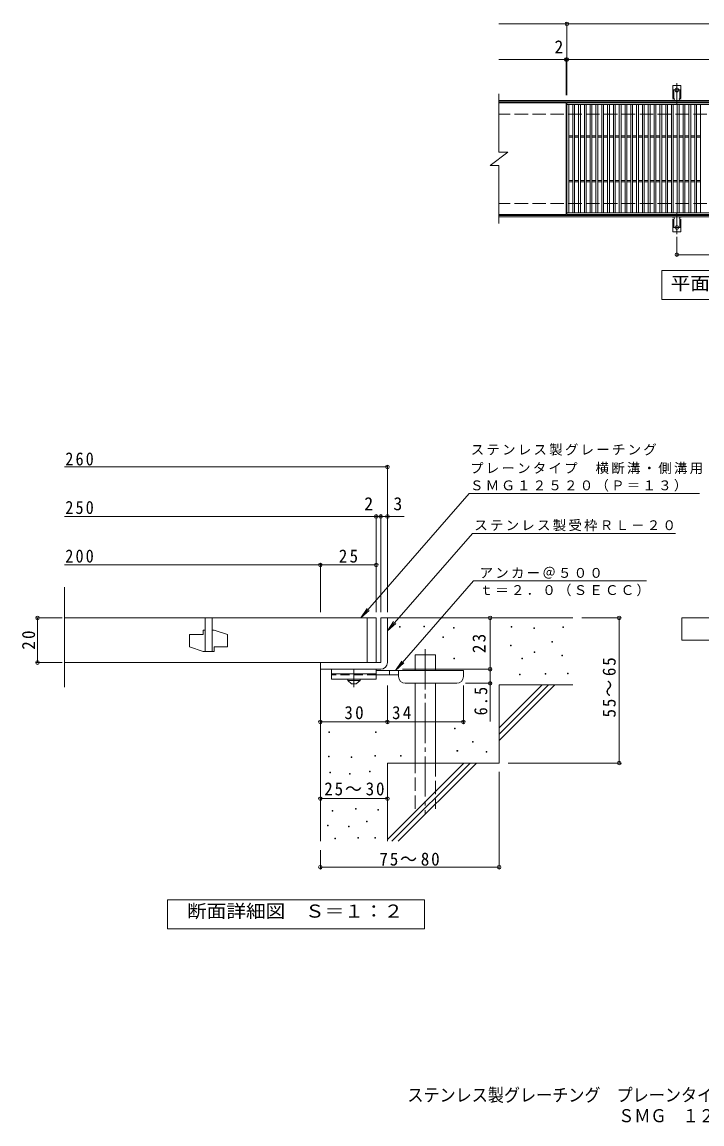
# Model space of a CAD drawing. Units: millimetres, scale not verified, with parts at other scales. Extents: x -1707 to 1579, y -1369 to 1129.
# Drawn here: x -1707 to -186, y -1369 to 1098 of the extents above; entities that cross this region are included whole.
import ezdxf
from ezdxf.enums import TextEntityAlignment as Align

# ---------------------------------------------------------------- set-up
doc = ezdxf.new("R2010")
doc.units = ezdxf.units.MM
doc.header["$LTSCALE"] = 10
doc.header["$PDMODE"] = 32
doc.header["$PDSIZE"] = 8
for name, pattern in [('CHAIN1', [8, 5, -1, 1, -1]), ('CHAIN2', [12, 9, -1, 1, -1]), ('DASHED2', [3, 2, -1]), ('DASHED3', [4, 3, -1])]:
    doc.linetypes.add(name, pattern=pattern)
for name, color, linetype, lineweight in [('C-1', 2, 'Continuous', 9), ('C-2', 3, 'Continuous', 9), ('C-4', 7, 'Continuous', 9), ('C-5', 7, 'Continuous', 9), ('C-A', 3, 'Continuous', 9), ('D-0', 7, 'Continuous', 9), ('D-1', 2, 'Continuous', 9), ('D-2', 3, 'Continuous', 9), ('D-4', 7, 'Continuous', 9), ('D-5', 7, 'Continuous', 9), ('D-6', 6, 'Continuous', 9), ('D-9', 4, 'Continuous', 9)]:
    doc.layers.add(name, color=color, linetype=linetype, lineweight=lineweight)
doc.layers.add('F-5_F-5ﾚｲﾔ', color=2, linetype='Continuous')
doc.styles.add('ＭＳ ゴシック', font='')
doc.styles.get('ＭＳ ゴシック').set_extended_font_data('MS Gothic')

msp = doc.modelspace()

# ---------------------------------------------------------------- linework, layer by layer
at = {"layer": 'C-1'}
for p, q in [((665.32, 922.16), (-639.68, 922.16)), ((665.32, 919.16), (-639.68, 919.16)), ((665.32, 665.16), (-639.68, 665.16)), ((665.32, 662.16), (-639.68, 662.16))]:
    msp.add_line(p, q, dxfattribs=at)
at = {"layer": 'C-1', "linetype": 'DASHED3'}
for p, q in [((665.32, 892.16), (-639.68, 892.16)), ((665.32, 692.16), (-639.68, 692.16))]:
    msp.add_line(p, q, dxfattribs=at)
at = {"layer": 'C-2'}
for p, q in [((-639.68, 937.16), (-639.68, 807.16)), ((-489.68, 917.16), (-639.68, 917.16)), ((-489.68, 917.16), (-489.68, 667.16)), ((-487.68, 913.16), (504.32, 913.16)), ((-483.67, 671.16), (-483.67, 913.16)), ((-474.67, 671.16), (-474.67, 913.16)), ((-470.67, 671.16), (-470.67, 913.16)), ((-461.68, 671.16), (-461.68, 913.16)), ((-457.68, 671.16), (-457.68, 913.16)), ((-448.68, 671.16), (-448.68, 913.16)), ((-444.68, 671.16), (-444.68, 913.16)), ((-435.67, 671.16), (-435.67, 913.16)), ((-431.67, 671.16), (-431.67, 913.16)), ((-422.68, 671.16), (-422.68, 913.16)), ((-418.68, 671.16), (-418.68, 913.16)), ((-409.68, 671.16), (-409.68, 913.16)), ((-405.68, 671.16), (-405.68, 913.16)), ((-396.68, 671.16), (-396.68, 913.16)), ((-392.68, 671.16), (-392.68, 913.16)), ((-383.67, 671.16), (-383.67, 913.16)), ((-379.68, 671.16), (-379.68, 913.16)), ((-370.67, 671.16), (-370.67, 913.16)), ((-366.68, 671.16), (-366.68, 913.16)), ((-357.67, 671.16), (-357.67, 913.16)), ((-353.68, 671.16), (-353.68, 913.16)), ((-344.68, 671.16), (-344.68, 913.16)), ((-340.68, 671.16), (-340.68, 913.16)), ((-331.68, 671.16), (-331.68, 913.16)), ((-327.68, 671.16), (-327.68, 913.16)), ((-318.67, 671.16), (-318.67, 913.16)), ((-314.68, 671.16), (-314.68, 913.16)), ((-305.68, 671.16), (-305.68, 913.16)), ((-301.67, 671.16), (-301.67, 913.16)), ((-292.68, 671.16), (-292.68, 913.16)), ((-288.67, 671.16), (-288.67, 913.16)), ((-279.68, 671.16), (-279.68, 913.16)), ((-275.67, 671.16), (-275.67, 913.16)), ((-266.68, 671.16), (-266.68, 913.16)), ((-262.68, 671.16), (-262.68, 913.16)), ((-253.67, 671.16), (-253.67, 913.16)), ((-249.67, 671.16), (-249.67, 913.16)), ((-240.67, 671.16), (-240.67, 913.16)), ((-236.67, 671.16), (-236.67, 913.16)), ((-227.68, 671.16), (-227.68, 913.16)), ((-223.67, 671.16), (-223.67, 913.16)), ((-214.68, 671.16), (-214.68, 913.16)), ((-210.68, 671.16), (-210.68, 913.16)), ((-201.67, 671.16), (-201.67, 913.16)), ((-197.67, 671.16), (-197.67, 913.16)), ((-188.68, 671.16), (-188.68, 913.16)), ((-483.67, 843.66), (-474.67, 843.66)), ((-483.67, 840.66), (-474.67, 840.66)), ((-470.67, 843.66), (-461.68, 843.66)), ((-470.67, 840.66), (-461.68, 840.66)), ((-457.68, 843.66), (-448.68, 843.66)), ((-457.68, 840.66), (-448.68, 840.66)), ((-444.68, 843.66), (-435.67, 843.66)), ((-444.68, 840.66), (-435.67, 840.66)), ((-431.67, 843.66), (-422.68, 843.66)), ((-431.67, 840.66), (-422.68, 840.66)), ((-418.68, 843.66), (-409.68, 843.66)), ((-418.68, 840.66), (-409.68, 840.66)), ((-405.68, 843.66), (-396.68, 843.66)), ((-405.68, 840.66), (-396.68, 840.66)), ((-392.68, 843.66), (-383.67, 843.66)), ((-392.68, 840.66), (-383.67, 840.66)), ((-379.68, 843.66), (-370.67, 843.66)), ((-379.68, 840.66), (-370.67, 840.66)), ((-366.68, 843.66), (-357.67, 843.66)), ((-366.68, 840.66), (-357.67, 840.66)), ((-353.68, 843.66), (-344.68, 843.66)), ((-353.68, 840.66), (-344.68, 840.66)), ((-340.68, 843.66), (-331.68, 843.66)), ((-340.68, 840.66), (-331.68, 840.66)), ((-327.68, 843.66), (-318.67, 843.66)), ((-327.68, 840.66), (-318.67, 840.66)), ((-314.68, 843.66), (-305.68, 843.66)), ((-314.68, 840.66), (-305.68, 840.66)), ((-301.67, 843.66), (-292.68, 843.66)), ((-301.67, 840.66), (-292.68, 840.66)), ((-288.67, 843.66), (-279.68, 843.66)), ((-288.67, 840.66), (-279.68, 840.66)), ((-275.67, 843.66), (-266.68, 843.66)), ((-275.67, 840.66), (-266.68, 840.66)), ((-262.68, 843.66), (-253.67, 843.66)), ((-262.68, 840.66), (-253.67, 840.66)), ((-249.67, 843.66), (-240.67, 843.66)), ((-249.67, 840.66), (-240.67, 840.66)), ((-236.67, 843.66), (-227.68, 843.66)), ((-236.67, 840.66), (-227.68, 840.66)), ((-223.67, 843.66), (-214.68, 843.66)), ((-223.67, 840.66), (-214.68, 840.66)), ((-210.68, 843.66), (-201.67, 843.66)), ((-210.68, 840.66), (-201.67, 840.66)), ((-197.67, 843.66), (-188.68, 843.66)), ((-197.67, 840.66), (-188.68, 840.66)), ((-659.67, 777.16), (-619.67, 807.16)), ((-639.68, 807.16), (-619.67, 807.16)), ((-659.67, 777.16), (-639.68, 777.16)), ((-639.68, 777.16), (-639.68, 647.16)), ((-483.67, 743.66), (-474.67, 743.66)), ((-483.67, 740.66), (-474.67, 740.66)), ((-470.67, 743.66), (-461.68, 743.66)), ((-470.67, 740.66), (-461.68, 740.66)), ((-457.68, 743.66), (-448.68, 743.66)), ((-457.68, 740.66), (-448.68, 740.66)), ((-444.68, 743.66), (-435.67, 743.66)), ((-444.68, 740.66), (-435.67, 740.66)), ((-431.67, 743.66), (-422.68, 743.66)), ((-431.67, 740.66), (-422.68, 740.66)), ((-418.68, 743.66), (-409.68, 743.66)), ((-418.68, 740.66), (-409.68, 740.66)), ((-405.68, 743.66), (-396.68, 743.66)), ((-405.68, 740.66), (-396.68, 740.66)), ((-392.68, 743.66), (-383.67, 743.66)), ((-392.68, 740.66), (-383.67, 740.66)), ((-379.68, 743.66), (-370.67, 743.66)), ((-379.68, 740.66), (-370.67, 740.66)), ((-366.68, 743.66), (-357.67, 743.66)), ((-366.68, 740.66), (-357.67, 740.66)), ((-353.68, 743.66), (-344.68, 743.66)), ((-353.68, 740.66), (-344.68, 740.66)), ((-340.68, 743.66), (-331.68, 743.66)), ((-340.68, 740.66), (-331.68, 740.66)), ((-327.68, 743.66), (-318.67, 743.66)), ((-327.68, 740.66), (-318.67, 740.66)), ((-314.68, 743.66), (-305.68, 743.66)), ((-314.68, 740.66), (-305.68, 740.66)), ((-301.67, 743.66), (-292.68, 743.66)), ((-301.67, 740.66), (-292.68, 740.66)), ((-288.67, 743.66), (-279.68, 743.66)), ((-288.67, 740.66), (-279.68, 740.66)), ((-275.67, 743.66), (-266.68, 743.66)), ((-275.67, 740.66), (-266.68, 740.66)), ((-262.68, 743.66), (-253.67, 743.66)), ((-262.68, 740.66), (-253.67, 740.66)), ((-249.67, 743.66), (-240.67, 743.66)), ((-249.67, 740.66), (-240.67, 740.66)), ((-236.67, 743.66), (-227.68, 743.66)), ((-236.67, 740.66), (-227.68, 740.66)), ((-223.67, 743.66), (-214.68, 743.66)), ((-223.67, 740.66), (-214.68, 740.66)), ((-210.68, 743.66), (-201.67, 743.66)), ((-210.68, 740.66), (-201.67, 740.66)), ((-197.67, 743.66), (-188.68, 743.66)), ((-197.67, 740.66), (-188.68, 740.66)), ((-489.68, 667.16), (-639.68, 667.16)), ((504.32, 671.16), (-487.68, 671.16)), ((504.32, 667.16), (-487.68, 667.16))]:
    msp.add_line(p, q, dxfattribs=at)
msp.add_lwpolyline([(-487.68, 667.16), (-487.68, 917.16), (504.32, 917.16)], dxfattribs=at)
at = {"layer": 'C-4'}
for p, q in [((-639.68, 1094.16), (665.32, 1094.16)), ((-487.68, 934.16), (-487.68, 1097.16)), ((-639.68, 1014.16), (665.32, 1014.16)), ((-489.68, 934.16), (-489.68, 1017.16)), ((-241.68, 617.44), (-241.68, 574.16)), ((-241.68, 577.16), (258.32, 577.16))]:
    msp.add_line(p, q, dxfattribs=at)
for p in [(-487.68, 1094.16), (-489.68, 1014.16), (-487.68, 1014.16), (-241.68, 577.16)]:
    msp.add_point(p, dxfattribs=at)
at = {"layer": 'C-5'}
msp.add_lwpolyline([(-275.68, 477.16), (-275.68, 542.16), (299.32, 542.16), (299.32, 477.16)], close=True, dxfattribs=at)
at = {"layer": 'C-A'}
for p, q in [((-250.43, 927.16), (-250.43, 956.16)), ((-232.93, 956.16), (-250.43, 956.16)), ((-232.93, 927.16), (-232.93, 956.16)), ((-250.43, 927.16), (-249.18, 927.16)), ((-249.68, 923.16), (-249.18, 923.16)), ((-232.93, 927.16), (-234.18, 927.16)), ((-234.18, 923.16), (-233.67, 923.16)), ((-250.43, 657.16), (-249.18, 657.16)), ((-250.43, 657.16), (-250.43, 628.16)), ((-249.68, 661.16), (-249.18, 661.16)), ((-234.18, 661.16), (-233.67, 661.16)), ((-232.93, 657.16), (-234.18, 657.16)), ((-232.93, 657.16), (-232.93, 628.16)), ((-232.93, 628.16), (-250.43, 628.16))]:
    msp.add_line(p, q, dxfattribs=at)
at = {"layer": 'C-A', "linetype": 'DASHED2'}
for p, q in [((-248.43, 927.02), (-248.43, 956.16)), ((-234.93, 927.02), (-234.93, 956.16)), ((-248.43, 657.31), (-248.43, 628.16)), ((-234.93, 657.31), (-234.93, 628.16))]:
    msp.add_line(p, q, dxfattribs=at)
at = {"layer": 'C-A', "color": 7, "linetype": 'CHAIN2'}
for p, q in [((-247.45, 946.16), (-235.9, 946.16)), ((-241.68, 913.69), (-241.68, 961.09)), ((-241.68, 670.63), (-241.68, 623.23)), ((-247.45, 638.16), (-235.9, 638.16))]:
    msp.add_line(p, q, dxfattribs=at)
at = {"layer": 'C-A'}
for centre in [(-241.68, 946.16), (-241.68, 638.16)]:
    msp.add_circle(centre, 4.25, dxfattribs=at)
for centre, start, end in [((-249.68, 921.16), 90.27596, 150.00047), ((-249.18, 925.16), 270, 90), ((-234.18, 925.16), 90, 269.8667), ((-233.68, 921.16), 29.99927, 89.75836), ((-249.68, 663.16), 209.99951, 269.72403), ((-249.18, 659.16), 270, 90), ((-234.18, 659.16), 90.13329, 270), ((-233.68, 663.16), 270.24162, 330.00072)]:
    msp.add_arc(centre, 2, start, end, dxfattribs=at)
at = {"layer": 'D-0'}
for points in [[(-862.24, -256.88), (-862.24, -255.38), (-860.74, -255.38), (-860.74, -256.88)], [(-808.1, -256.2), (-808.1, -254.7), (-806.6, -254.7), (-806.6, -256.2)], [(-741.78, -258.91), (-741.78, -257.41), (-740.28, -257.41), (-740.28, -258.91)], [(-612.52, -256.88), (-612.52, -255.38), (-611.02, -255.38), (-611.02, -256.88)], [(-561.76, -259.59), (-561.76, -258.09), (-560.26, -258.09), (-560.26, -259.59)], [(-496.8, -257.56), (-496.8, -256.06), (-495.3, -256.06), (-495.3, -257.56)], [(-765.46, -279.89), (-765.46, -278.39), (-763.96, -278.39), (-763.96, -279.89)], [(-521.16, -290.04), (-521.16, -288.54), (-519.66, -288.54), (-519.66, -290.04)], [(-613.87, -298.84), (-613.87, -297.34), (-612.37, -297.34), (-612.37, -298.84)], [(-561.09, -313.73), (-561.09, -312.23), (-559.59, -312.23), (-559.59, -313.73)], [(-498.83, -321.17), (-498.83, -319.67), (-497.33, -319.67), (-497.33, -321.17)], [(-741.1, -327.94), (-741.1, -326.44), (-739.6, -326.44), (-739.6, -327.94)], [(-588.83, -327.94), (-588.83, -326.44), (-587.33, -326.44), (-587.33, -327.94)], [(-593.57, -363.13), (-593.57, -361.63), (-592.07, -361.63), (-592.07, -363.13)], [(-536.05, -361.78), (-536.05, -360.28), (-534.55, -360.28), (-534.55, -361.78)], [(-486.64, -361.1), (-486.64, -359.6), (-485.14, -359.6), (-485.14, -361.1)], [(-1020.39, -492.47), (-1020.39, -490.97), (-1018.89, -490.97), (-1018.89, -492.47)], [(-915.7, -492.47), (-915.7, -490.97), (-914.2, -490.97), (-914.2, -492.47)], [(-739.07, -484.27), (-739.07, -482.77), (-737.57, -482.77), (-737.57, -484.27)], [(-699.14, -514.05), (-699.14, -512.54), (-697.64, -512.54), (-697.64, -514.05)], [(-733.66, -534.35), (-733.66, -532.85), (-732.16, -532.85), (-732.16, -534.35)], [(-668.69, -536.38), (-668.69, -534.88), (-667.19, -534.88), (-667.19, -536.38)], [(-1021.15, -546.91), (-1021.15, -545.41), (-1019.65, -545.41), (-1019.65, -546.91)], [(-970.52, -548.43), (-970.52, -546.93), (-969.02, -546.93), (-969.02, -548.43)], [(-917.6, -545.39), (-917.6, -543.89), (-916.1, -543.89), (-916.1, -545.39)], [(-860.2, -545.87), (-860.2, -544.36), (-858.7, -544.36), (-858.7, -545.87)], [(-1018.1, -583.07), (-1018.1, -581.57), (-1016.6, -581.57), (-1016.6, -583.07)], [(-973.94, -586.12), (-973.94, -584.62), (-972.44, -584.62), (-972.44, -586.12)], [(-929.79, -580.79), (-929.79, -579.29), (-928.29, -579.29), (-928.29, -580.79)], [(-961, -664.54), (-961, -663.04), (-959.5, -663.04), (-959.5, -664.54)], [(-911.13, -666.44), (-911.13, -664.94), (-909.63, -664.94), (-909.63, -666.44)], [(-1012.77, -668.34), (-1012.77, -666.84), (-1011.27, -666.84), (-1011.27, -668.34)], [(-1023.43, -701.84), (-1023.43, -700.34), (-1021.93, -700.34), (-1021.93, -701.84)], [(-976.23, -704.13), (-976.23, -702.63), (-974.73, -702.63), (-974.73, -704.13)], [(-935.88, -692.33), (-935.88, -690.83), (-934.38, -690.83), (-934.38, -692.33)], [(-1007.06, -730.39), (-1007.06, -728.89), (-1005.56, -728.89), (-1005.56, -730.39)], [(-955.29, -728.87), (-955.29, -727.37), (-953.79, -727.37), (-953.79, -728.87)], [(-917.22, -728.87), (-917.22, -727.37), (-915.72, -727.37), (-915.72, -728.87)]]:
    msp.add_lwpolyline(points, close=True, dxfattribs=at)
at = {"layer": 'D-1'}
for p, q in [((-904.36, -235.93), (-904.36, -335.93)), ((-904.36, -235.93), (-889.36, -235.93)), ((-889.36, -335.93), (-889.36, -235.93)), ((-904.36, -335.93), (-1039.36, -335.93)), ((-1039.36, -350.93), (-1039.36, -335.93)), ((-1039.36, -350.93), (-909.36, -350.93)), ((-909.36, -350.93), (-904.36, -350.93))]:
    msp.add_line(p, q, dxfattribs=at)
msp.add_arc((-904.36, -335.93), 15, 270, 0, dxfattribs=at)
at = {"layer": 'D-2'}
for p, q in [((-1612.03, -391.18), (-1612.03, -167.23)), ((-914.36, -235.93), (-1612.03, -235.93)), ((-1296.86, -235.93), (-1296.86, -310.93)), ((-1281.86, -235.93), (-1281.86, -310.93)), ((-934.36, -335.93), (-934.36, -235.93)), ((-914.36, -235.93), (-914.36, -335.93)), ((-1301.86, -263.43), (-1301.86, -273.43)), ((-1296.86, -263.43), (-1301.86, -263.43)), ((-1276.86, -263.43), (-1281.86, -263.43)), ((-1331.86, -273.43), (-1331.86, -300.93)), ((-1331.86, -273.43), (-1301.86, -273.43)), ((-1276.86, -300.93), (-1246.86, -300.93)), ((-1612.03, -335.93), (-914.36, -335.93))]:
    msp.add_line(p, q, dxfattribs=at)
for points in [[(-1276.86, -263.43), (-1246.86, -273.43), (-1246.86, -300.93)], [(-1276.86, -300.93), (-1276.86, -310.93), (-1301.86, -310.93), (-1331.86, -300.93)]]:
    msp.add_lwpolyline(points, dxfattribs=at)
at = {"layer": 'D-4'}
for p, q in [((-1612.03, 101.93), (-889.36, 101.93)), ((-889.36, -222.98), (-889.36, 104.93)), ((-1612.03, -8.76), (-914.36, -8.76)), ((-914.36, -222.98), (-914.36, -5.76)), ((-914.36, -8.76), (-909.36, -8.76)), ((-909.36, -8.76), (-851.7, -8.76)), ((-904.36, -222.98), (-904.36, -5.76)), ((-1612.03, -117.51), (-1039.36, -117.51)), ((-1039.36, -222.98), (-1039.36, -114.51)), ((-1039.36, -117.51), (-914.36, -117.51)), ((-1617.38, -235.93), (-1675.43, -235.93)), ((-1672.43, -335.93), (-1672.43, -235.93)), ((-659.4, -350.93), (-659.4, -235.93)), ((-367.6, -235.93), (-454.36, -235.93)), ((-370.6, -235.93), (-370.6, -560.93)), ((-1617.38, -335.93), (-1675.43, -335.93)), ((-855.35, -350.93), (-656.4, -350.93)), ((-659.4, -350.93), (-659.4, -467.68)), ((-889.36, -472.03), (-889.36, -387.43)), ((-719.36, -472.03), (-719.36, -387.43)), ((-656.4, -382.43), (-714.36, -382.43)), ((-367.6, -560.93), (-619.36, -560.93)), ((-639.36, -797.28), (-639.36, -580.93)), ((-1039.36, -640.69), (-889.36, -640.69)), ((-1039.36, -797.28), (-1039.36, -755.93)), ((-1039.36, -794.28), (-639.36, -794.28))]:
    msp.add_line(p, q, dxfattribs=at)
msp.add_lwpolyline([(-1039.36, -469.03), (-889.36, -469.03), (-719.36, -469.03)], dxfattribs=at)
for p in [(-889.36, 101.93), (-914.36, -8.76), (-904.36, -8.76), (-889.36, -8.76), (-1039.36, -117.51), (-914.36, -117.51), (-1672.43, -235.93), (-659.4, -235.93), (-370.6, -235.93), (-1672.43, -335.93), (-659.4, -350.93), (-659.4, -382.43), (-1039.36, -469.03), (-889.36, -469.03), (-719.36, -469.03), (-370.6, -560.93), (-1039.36, -640.69), (-889.36, -640.69), (-1039.36, -794.28), (-639.36, -794.28)]:
    msp.add_point(p, dxfattribs=at)
at = {"layer": 'D-5'}
for p, q in [((-706.1, 42.68), (-190.86, 42.68)), ((-699.27, -46.69), (-244.68, -46.69)), ((-696.7, -152.88), (-871.24, -353.43)), ((-696.7, -152.88), (-309.32, -152.88)), ((-948.6, -235.93), (-929.87, -219.38)), ((-889.36, -265.1), (-875.55, -244.26)), ((-871.24, -353.43), (-857.43, -332.59)), ((-871.24, -353.43), (-852.51, -336.88))]:
    msp.add_line(p, q, dxfattribs=at)
for points in [[(-706.1, 42.68), (-948.6, -235.93), (-934.79, -215.09)], [(-699.27, -46.69), (-889.36, -265.1), (-870.63, -248.54)]]:
    msp.add_lwpolyline(points, dxfattribs=at)
for points in [[(-230.44, -285.93), (-230.44, -235.93), (-5.44, -235.93), (-5.44, -285.93)], [(-1381.36, -931.87), (-1381.36, -866.87), (-806.36, -866.87), (-806.36, -931.87)]]:
    msp.add_lwpolyline(points, close=True, dxfattribs=at)
at = {"layer": 'D-6'}
for p, q in [((-889.36, -235.93), (-474.36, -235.93)), ((-827.07, -353.43), (-827.07, -318.43)), ((-827.07, -318.43), (-782.07, -318.43)), ((-782.07, -353.43), (-782.07, -318.43)), ((-1039.36, -350.93), (-1039.36, -735.93)), ((-827.07, -560.93), (-827.07, -382.43)), ((-782.07, -560.93), (-782.07, -382.43)), ((-639.36, -481.94), (-543.35, -385.93)), ((-639.36, -385.93), (-474.36, -385.93)), ((-639.36, -496.08), (-529.21, -385.93)), ((-639.36, -385.93), (-639.36, -560.93)), ((-639.36, -510.22), (-515.07, -385.93)), ((-889.36, -560.93), (-889.36, -735.93)), ((-889.36, -560.93), (-639.36, -560.93)), ((-889.36, -731.94), (-718.35, -560.93)), ((-879.21, -735.93), (-704.21, -560.93)), ((-865.07, -735.93), (-690.07, -560.93))]:
    msp.add_line(p, q, dxfattribs=at)
at = {"layer": 'D-6', "linetype": 'CHAIN2'}
msp.add_line((-804.57, -306.12), (-804.57, -674.26), dxfattribs=at)
at = {"layer": 'D-6', "linetype": 'DASHED3'}
for p, q in [((-827.07, -663.43), (-827.07, -560.93)), ((-782.07, -560.93), (-782.07, -663.43))]:
    msp.add_line(p, q, dxfattribs=at)
at = {"layer": 'D-9', "color": 3}
for p, q in [((-1014.36, -350.93), (-1014.36, -373.43)), ((-914.36, -350.93), (-1014.36, -350.93)), ((-914.36, -360.93), (-1014.36, -360.93)), ((-914.36, -350.93), (-914.36, -373.43)), ((-914.36, -373.43), (-1014.36, -373.43))]:
    msp.add_line(p, q, dxfattribs=at)
at = {"layer": 'D-9', "color": 3, "linetype": 'DASHED2'}
msp.add_line((-914.36, -363.43), (-1014.36, -363.43), dxfattribs=at)
at = {"layer": 'D-9', "linetype": 'CHAIN1'}
msp.add_line((-964.36, -391.17), (-964.36, -350.93), dxfattribs=at)
at = {"layer": 'D-9'}
for p, q in [((-719.36, -353.43), (-914.36, -353.43)), ((-864.33, -363.43), (-914.36, -363.43)), ((-884.36, -363.43), (-884.36, -353.43)), ((-864.36, -367.43), (-864.36, -353.43)), ((-719.36, -367.43), (-719.36, -353.43)), ((-849.36, -382.43), (-734.36, -382.43))]:
    msp.add_line(p, q, dxfattribs=at)
at = {"layer": 'D-9', "color": 2}
for p, q in [((-978.11, -375.93), (-978.11, -373.43)), ((-978.11, -375.93), (-969.36, -383.43)), ((-978.11, -375.93), (-950.61, -375.93)), ((-969.36, -383.43), (-959.36, -383.43)), ((-959.36, -383.43), (-950.61, -375.93)), ((-950.61, -375.93), (-950.61, -373.43))]:
    msp.add_line(p, q, dxfattribs=at)
at = {"layer": 'D-9'}
for centre, start, end in [((-849.36, -367.43), 180, 270), ((-734.36, -367.43), 270, 0)]:
    msp.add_arc(centre, 15, start, end, dxfattribs=at)

# ---------------------------------------------------------------- texts
at = {"layer": 'C-4', "color": 2, "style": 'ＭＳ ゴシック'}
msp.add_text('2', height=29.33, dxfattribs=at).set_placement((-515.64, 1019.16), align=Align.BOTTOM_LEFT)
at = {"layer": 'C-5', "color": 2, "style": 'ＭＳ ゴシック', "width": 1.1}
msp.add_text('平面詳細図\u3000Ｓ＝１：１０', height=29.33, dxfattribs=at).set_placement((-255.68, 489.66), align=Align.BOTTOM_LEFT)
at = {"layer": 'D-4', "color": 2, "style": 'ＭＳ ゴシック'}
for s, p in [('2', (-941.2, -3.76)), ('3', (-876.06, -3.76))]:
    msp.add_text(s, height=29.33, dxfattribs=at).set_placement(p, align=Align.BOTTOM_LEFT)
at = {"layer": 'D-4', "color": 2, "char_height": 29.33, "attachment_point": 7, "style": 'ＭＳ ゴシック'}
for s, insert in [('\\T1.27;\\W0.9;260', (-1610.07, 104.99)), ('\\T1.27;\\W0.9;250', (-1610.07, -3.76)), ('\\T1.27;\\W0.9;200', (-1610.07, -112.51)), ('\\T1.27;\\W0.95;25', (-998.11, -112.51)), ('\\T1.27;\\W0.95;30', (-985.61, -463.03)), ('\\T1.27;\\W0.95;34', (-878.99, -463.03)), ('\\T1.22;\\W0.95;25～30', (-1030.61, -633.78)), ('\\T1.22;\\W0.95;75～80', (-907.23, -791.02))]:
    msp.add_mtext(s, dxfattribs=dict(at, insert=insert))
at = {"layer": 'D-4', "color": 2, "char_height": 29.33, "attachment_point": 7, "rotation": 90, "style": 'ＭＳ ゴシック'}
for s, insert in [('\\T1.27;\\W0.95;20', (-1677.43, -307.18)), ('\\T1.27;\\W0.95;23', (-669.4, -314.68)), ('\\T1.22;\\W0.95;55～65', (-378.21, -458.94)), ('\\T1.27;\\W0.9;6.5', (-665.4, -454.13))]:
    msp.add_mtext(s, dxfattribs=dict(at, insert=insert))
at = {"layer": 'D-5', "color": 2, "style": 'ＭＳ ゴシック', "width": 1.1}
msp.add_text('断面詳細図\u3000Ｓ＝１：２', height=29.33, dxfattribs=at).set_placement((-1337.93, -915.9), align=Align.BOTTOM_LEFT)
at = {"layer": 'D-5', "char_height": 21.99, "attachment_point": 7, "style": 'ＭＳ ゴシック'}
for s, insert in [('\\T1.17;ステンレス製グレーチング', (-702.79, 127.35)), ('\\T1.17;プレーンタイプ\u3000横断溝・側溝用', (-704.34, 85.7)), ('\\T1.17;ＳＭＧ１２５２０（Ｐ＝１３）', (-704.56, 46.89)), ('\\T1.17;ステンレス製受枠ＲＬ－２０', (-694.89, -41.93)), ('\\T1.17;アンカー＠５００', (-683.05, -148.22)), ('\\T1.17;ｔ＝２．０（ＳＥＣＣ）', (-683.05, -187.54))]:
    msp.add_mtext(s, dxfattribs=dict(at, insert=insert))
at = {"layer": 'F-5_F-5ﾚｲﾔ', "style": 'ＭＳ ゴシック', "width": 0.9}
for s, p in [('ステンレス製グレーチング\u3000プレーンタイプ\u3000横断溝・側溝用', (-844.64, -1327.65)), ('ＳＭＧ\u3000１２５２０（Ｐ＝１３）＋ＲＬ－２０', (-372.81, -1373.99))]:
    msp.add_text(s, height=29.33, dxfattribs=at).set_placement(p, align=Align.BOTTOM_LEFT)

doc.saveas('drawing.dxf')
